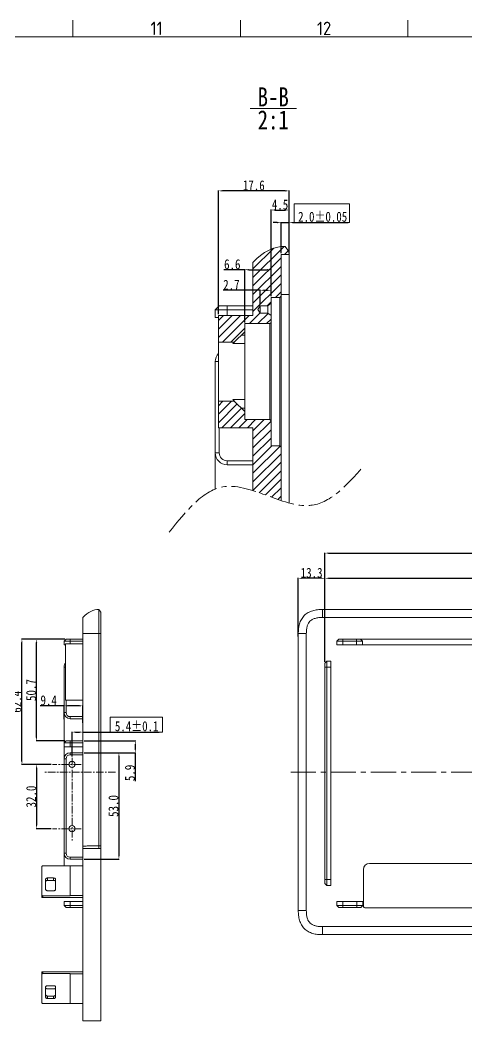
# Model space of a CAD drawing. Header units: inches. Extents: x 26991 to 28396, y -1342 to -349.
# Drawn here: x 27834.7 to 28057.5, y -873 to -374.4 of the extents above; entities that cross this region are included whole.
import ezdxf
from ezdxf.enums import TextEntityAlignment as Align

# ---------------------------------------------------------------- set-up
doc = ezdxf.new("R2010")
doc.units = ezdxf.units.IN
doc.header["$MEASUREMENT"] = 0
doc.linetypes.add('CENTER', pattern=[2, 1.25, -0.25, 0.25, -0.25])
doc.layers.get('0').update_dxf_attribs({"lineweight": 13})
doc.layers.add('DIM', color=1, linetype='Continuous', lineweight=5)
doc.layers.add('中心线', color=7, linetype='CENTER', lineweight=5)
doc.layers.add('图框', color=7, linetype='Continuous')
doc.layers.add('注释', color=5, linetype='Continuous')
doc.styles.add('ISO Proportional', font='isocp.shx')
doc.styles.get("Standard").update_dxf_attribs({"font": ''})
doc.styles.add('汉字专用', font='', dxfattribs={"width": 0.8})
doc.styles.get('Standard').set_extended_font_data('SimSun')
doc.styles.get('汉字专用').set_extended_font_data('SimSun')
doc.dimstyles.new('1', dxfattribs={"dimtxt": 5, "dimasz": 1.7, "dimexe": 0.2, "dimexo": 0.625, "dimgap": 0.2, "dimtad": 1, "dimdec": 1, "dimzin": 1, "dimdsep": 46, "dimtxsty": '汉字专用', "dimcen": 2.5, "dimclrd": 256, "dimclre": 256, "dimclrt": 256, "dimadec": 0, "dimazin": 0, "dimtfac": 1, "dimtdec": 1, "dimtmove": 0, "dimatfit": 3, "dimfxl": 0, "dimarcsym": 0})
doc.dimstyles.new('1比2', dxfattribs={"dimtxt": 5, "dimasz": 2, "dimexe": 0.2, "dimexo": 0.625, "dimgap": 0.2, "dimtad": 1, "dimdec": 1, "dimlfac": 0.5, "dimzin": 1, "dimdsep": 46, "dimtxsty": '汉字专用', "dimcen": 2.5, "dimclrd": 256, "dimclre": 256, "dimclrt": 256, "dimadec": 0, "dimazin": 0, "dimtfac": 1, "dimtdec": 1, "dimtmove": 0, "dimatfit": 3, "dimfxl": 0, "dimarcsym": 0})

# ---------------------------------------------------------------- blocks, each defined once
blk = doc.blocks.new('*D59')
at = {"layer": 'Defpoints', "color": 0}
for p in [(27850.93, -745.21), (27842.98, -777.21), (27850.93, -777.21)]:
    blk.add_point(p, dxfattribs=at)
at = {"layer": 'DIM', "lineweight": -2}
for p, q in [((27850.31, -745.21), (27842.78, -745.21)), ((27842.98, -746.91), (27842.98, -775.51)), ((27850.31, -777.21), (27842.78, -777.21))]:
    blk.add_line(p, q, dxfattribs=at)
at = {"layer": 'DIM'}
for points in [[(27843.27, -746.91), (27842.7, -746.91), (27842.98, -745.21)], [(27842.7, -775.51), (27843.27, -775.51), (27842.98, -777.21)]]:
    blk.add_solid(points, dxfattribs=at)
at = {"layer": 'DIM', "insert": (27840.28, -761.21), "char_height": 5, "attachment_point": 5, "rotation": 90, "style": '汉字专用'}
blk.add_mtext('32.0', dxfattribs=at)
blk = doc.blocks.new('*D60')
at = {"layer": 'Defpoints', "color": 0}
for p in [(27866.06, -739.41), (27866.06, -792.41), (27884, -792.41)]:
    blk.add_point(p, dxfattribs=at)
at = {"layer": 'DIM', "lineweight": -2}
for p, q in [((27866.69, -739.41), (27884.2, -739.41)), ((27884, -741.11), (27884, -790.71)), ((27866.69, -792.41), (27884.2, -792.41))]:
    blk.add_line(p, q, dxfattribs=at)
at = {"layer": 'DIM'}
for points in [[(27884.29, -741.11), (27883.72, -741.11), (27884, -739.41)], [(27883.72, -790.71), (27884.29, -790.71), (27884, -792.41)]]:
    blk.add_solid(points, dxfattribs=at)
at = {"layer": 'DIM', "insert": (27881.3, -765.91), "char_height": 5, "attachment_point": 5, "rotation": 90, "style": '汉字专用'}
blk.add_mtext('53.0', dxfattribs=at)
blk = doc.blocks.new('*D61')
at = {"layer": 'Defpoints', "color": 0}
for p in [(27866.06, -733.51), (27866.06, -739.41), (27892.19, -739.41)]:
    blk.add_point(p, dxfattribs=at)
at = {"layer": 'DIM', "lineweight": -2}
for p, q in [((27866.69, -733.51), (27892.39, -733.51)), ((27892.19, -735.21), (27892.19, -737.71)), ((27866.69, -739.41), (27892.39, -739.41)), ((27892.19, -739.41), (27892.19, -753.59))]:
    blk.add_line(p, q, dxfattribs=at)
at = {"layer": 'DIM'}
for points in [[(27892.47, -735.21), (27891.9, -735.21), (27892.19, -733.51)], [(27891.9, -737.71), (27892.47, -737.71), (27892.19, -739.41)]]:
    blk.add_solid(points, dxfattribs=at)
at = {"layer": 'DIM', "insert": (27889.49, -749.43), "char_height": 5, "attachment_point": 5, "rotation": 90, "style": '汉字专用'}
blk.add_mtext('5.9', dxfattribs=at)
blk = doc.blocks.new('*D62')
at = {"layer": 'Defpoints', "color": 0}
for p in [(27866.06, -729.11), (27866.06, -729.55), (27860.66, -741.89)]:
    blk.add_point(p, dxfattribs=at)
at = {"layer": 'DIM', "lineweight": -2}
for p, q in [((27860.66, -741.26), (27860.66, -728.91)), ((27862.36, -729.11), (27864.36, -729.11)), ((27866.06, -728.92), (27866.06, -728.91)), ((27866.06, -729.11), (27904.06, -729.11))]:
    blk.add_line(p, q, dxfattribs=at)
at = {"layer": 'DIM'}
for points in [[(27862.36, -728.82), (27862.36, -729.39), (27860.66, -729.11)], [(27864.36, -729.39), (27864.36, -728.82), (27866.06, -729.11)]]:
    blk.add_solid(points, dxfattribs=at)
at = {"layer": 'DIM', "insert": (27892.88, -726.21), "char_height": 5, "attachment_point": 5, "style": '汉字专用'}
blk.add_mtext('5.4%%P0.1', dxfattribs=at)
blk = doc.blocks.new('*D63')
at = {"layer": 'Defpoints', "color": 0}
for p in [(27856.66, -716.02), (27856.66, -723.31), (27866.06, -725.07)]:
    blk.add_point(p, dxfattribs=at)
at = {"layer": 'DIM', "lineweight": -2}
for p, q in [((27856.66, -716.02), (27844.73, -716.02)), ((27856.66, -722.69), (27856.66, -715.82)), ((27864.36, -716.02), (27858.36, -716.02)), ((27866.06, -724.45), (27866.06, -715.82))]:
    blk.add_line(p, q, dxfattribs=at)
at = {"layer": 'DIM'}
for points in [[(27858.36, -715.74), (27858.36, -716.31), (27856.66, -716.02)], [(27864.36, -716.31), (27864.36, -715.74), (27866.06, -716.02)]]:
    blk.add_solid(points, dxfattribs=at)
at = {"layer": 'DIM', "insert": (27848.99, -713.32), "char_height": 5, "attachment_point": 5, "style": '汉字专用'}
blk.add_mtext('9.4', dxfattribs=at)
blk = doc.blocks.new('*D64')
at = {"layer": 'Defpoints', "color": 0}
for p in [(27842.98, -682.81), (27857.66, -682.81), (27857.66, -733.51)]:
    blk.add_point(p, dxfattribs=at)
at = {"layer": 'DIM', "lineweight": -2}
for p, q in [((27857.04, -682.81), (27842.78, -682.81)), ((27842.98, -731.81), (27842.98, -684.51)), ((27857.04, -733.51), (27842.78, -733.51))]:
    blk.add_line(p, q, dxfattribs=at)
at = {"layer": 'DIM'}
for points in [[(27843.27, -684.51), (27842.7, -684.51), (27842.98, -682.81)], [(27842.7, -731.81), (27843.27, -731.81), (27842.98, -733.51)]]:
    blk.add_solid(points, dxfattribs=at)
at = {"layer": 'DIM', "insert": (27840.28, -708.16), "char_height": 5, "attachment_point": 5, "rotation": 90, "style": '汉字专用'}
blk.add_mtext('50.7', dxfattribs=at)
blk = doc.blocks.new('*D65')
at = {"layer": 'Defpoints', "color": 0}
for p in [(27835.65, -682.81), (27857.66, -682.81), (27850.93, -745.21)]:
    blk.add_point(p, dxfattribs=at)
at = {"layer": 'DIM', "lineweight": -2}
for p, q in [((27857.04, -682.81), (27835.45, -682.81)), ((27835.65, -743.51), (27835.65, -684.51)), ((27850.31, -745.21), (27835.45, -745.21))]:
    blk.add_line(p, q, dxfattribs=at)
at = {"layer": 'DIM'}
for points in [[(27835.93, -684.51), (27835.37, -684.51), (27835.65, -682.81)], [(27835.37, -743.51), (27835.93, -743.51), (27835.65, -745.21)]]:
    blk.add_solid(points, dxfattribs=at)
at = {"layer": 'DIM', "insert": (27832.95, -714.01), "char_height": 5, "attachment_point": 5, "rotation": 90, "style": '汉字专用'}
blk.add_mtext('62.4', dxfattribs=at)
blk = doc.blocks.new('*D81')
at = {"layer": 'Defpoints', "color": 0}
for p in [(28223.14, -639.93), (27986.74, -694.71), (28223.14, -740.41)]:
    blk.add_point(p, dxfattribs=at)
at = {"layer": 'DIM', "lineweight": -2}
for p, q in [((27986.74, -694.08), (27986.74, -639.73)), ((27988.44, -639.93), (28221.44, -639.93)), ((28223.14, -739.78), (28223.14, -639.73))]:
    blk.add_line(p, q, dxfattribs=at)
at = {"layer": 'DIM'}
for points in [[(27988.44, -639.64), (27988.44, -640.21), (27986.74, -639.93)], [(28221.44, -640.21), (28221.44, -639.64), (28223.14, -639.93)]]:
    blk.add_solid(points, dxfattribs=at)
at = {"layer": 'DIM', "insert": (28104.94, -637.03), "char_height": 5, "attachment_point": 5, "style": '汉字专用'}
blk.add_mtext('236.4%%P0.1', dxfattribs=at)
blk = doc.blocks.new('*D82')
at = {"layer": 'Defpoints', "color": 0}
for p in [(28181.14, -652.48), (27986.74, -694.71), (28181.14, -694.71)]:
    blk.add_point(p, dxfattribs=at)
at = {"layer": 'DIM', "lineweight": -2}
for p, q in [((27986.74, -694.08), (27986.74, -652.28)), ((27988.44, -652.48), (28179.44, -652.48)), ((28181.14, -694.08), (28181.14, -652.28))]:
    blk.add_line(p, q, dxfattribs=at)
at = {"layer": 'DIM'}
for points in [[(27988.44, -652.2), (27988.44, -652.76), (27986.74, -652.48)], [(28179.44, -652.76), (28179.44, -652.2), (28181.14, -652.48)]]:
    blk.add_solid(points, dxfattribs=at)
at = {"layer": 'DIM', "insert": (28083.94, -649.58), "char_height": 5, "attachment_point": 5, "style": '汉字专用'}
blk.add_mtext('194.4%%P0.1', dxfattribs=at)
blk = doc.blocks.new('*D91')
at = {"layer": 'Defpoints', "color": 0}
for p in [(27973.44, -652.49), (27973.44, -682.04), (27986.74, -694.71)]:
    blk.add_point(p, dxfattribs=at)
at = {"layer": 'DIM', "lineweight": -2}
for p, q in [((27973.44, -681.42), (27973.44, -652.29)), ((27985.04, -652.49), (27975.14, -652.49)), ((27986.74, -694.08), (27986.74, -652.29))]:
    blk.add_line(p, q, dxfattribs=at)
at = {"layer": 'DIM'}
for points in [[(27975.14, -652.21), (27975.14, -652.77), (27973.44, -652.49)], [(27985.04, -652.77), (27985.04, -652.21), (27986.74, -652.49)]]:
    blk.add_solid(points, dxfattribs=at)
at = {"layer": 'DIM', "insert": (27980.09, -649.79), "char_height": 5, "attachment_point": 5, "style": '汉字专用'}
blk.add_mtext('13.3', dxfattribs=at)
blk = doc.blocks.new('*D97')
at = {"layer": 'Defpoints', "color": 0}
for p in [(27968.84, -475.3), (27964.84, -491.13), (27968.84, -491.13)]:
    blk.add_point(p, dxfattribs=at)
at = {"layer": 'DIM', "lineweight": -2}
for p, q in [((27962.84, -475.3), (27960.84, -475.3)), ((27964.84, -490.51), (27964.84, -475.1)), ((27964.84, -475.3), (27968.84, -475.3)), ((27968.84, -490.51), (27968.84, -475.1)), ((27970.84, -475.3), (27998.33, -475.3))]:
    blk.add_line(p, q, dxfattribs=at)
at = {"layer": 'DIM'}
for points in [[(27962.84, -475.64), (27962.84, -474.97), (27964.84, -475.3)], [(27970.84, -474.97), (27970.84, -475.64), (27968.84, -475.3)]]:
    blk.add_solid(points, dxfattribs=at)
at = {"layer": 'DIM', "insert": (27985.58, -472.41), "char_height": 5, "attachment_point": 5, "style": '汉字专用'}
blk.add_mtext('2.0%%P0.05', dxfattribs=at)
blk = doc.blocks.new('*D98')
at = {"layer": 'Defpoints', "color": 0}
for p in [(27968.84, -469.02), (27968.84, -491.13), (27959.84, -512.53)]:
    blk.add_point(p, dxfattribs=at)
at = {"layer": 'DIM', "lineweight": -2}
for p, q in [((27959.84, -511.91), (27959.84, -468.82)), ((27961.84, -469.02), (27966.84, -469.02)), ((27968.84, -490.51), (27968.84, -468.82))]:
    blk.add_line(p, q, dxfattribs=at)
at = {"layer": 'DIM'}
for points in [[(27961.84, -468.69), (27961.84, -469.35), (27959.84, -469.02)], [(27966.84, -469.35), (27966.84, -468.69), (27968.84, -469.02)]]:
    blk.add_solid(points, dxfattribs=at)
at = {"layer": 'DIM', "insert": (27964.34, -466.32), "char_height": 5, "attachment_point": 5, "style": '汉字专用'}
blk.add_mtext('4.5', dxfattribs=at)
blk = doc.blocks.new('*D99')
at = {"layer": 'Defpoints', "color": 0}
for p in [(27933.64, -459.48), (27968.84, -491.13), (27933.64, -521.53)]:
    blk.add_point(p, dxfattribs=at)
at = {"layer": 'DIM', "lineweight": -2}
for p, q in [((27933.64, -520.91), (27933.64, -459.28)), ((27966.84, -459.48), (27935.64, -459.48)), ((27968.84, -490.51), (27968.84, -459.28))]:
    blk.add_line(p, q, dxfattribs=at)
at = {"layer": 'DIM'}
for points in [[(27935.64, -459.15), (27935.64, -459.82), (27933.64, -459.48)], [(27966.84, -459.82), (27966.84, -459.15), (27968.84, -459.48)]]:
    blk.add_solid(points, dxfattribs=at)
at = {"layer": 'DIM', "insert": (27951.24, -456.78), "char_height": 5, "attachment_point": 5, "style": '汉字专用'}
blk.add_mtext('17.6', dxfattribs=at)
blk = doc.blocks.new('*D100')
at = {"layer": 'Defpoints', "color": 0}
for p in [(27959.84, -509), (27959.84, -512.53), (27954.44, -516.68)]:
    blk.add_point(p, dxfattribs=at)
at = {"layer": 'DIM', "lineweight": -2}
for p, q in [((27954.44, -509), (27935.91, -509)), ((27954.44, -516.06), (27954.44, -508.8)), ((27956.44, -509), (27957.84, -509)), ((27959.84, -511.91), (27959.84, -508.8))]:
    blk.add_line(p, q, dxfattribs=at)
at = {"layer": 'DIM'}
for points in [[(27956.44, -508.67), (27956.44, -509.34), (27954.44, -509)], [(27957.84, -509.34), (27957.84, -508.67), (27959.84, -509)]]:
    blk.add_solid(points, dxfattribs=at)
at = {"layer": 'DIM', "insert": (27940.09, -506.3), "char_height": 5, "attachment_point": 5, "style": '汉字专用'}
blk.add_mtext('2.7', dxfattribs=at)
blk = doc.blocks.new('*D101')
at = {"layer": 'Defpoints', "color": 0}
for p in [(27959.84, -498.77), (27959.84, -512.53), (27946.74, -525.63)]:
    blk.add_point(p, dxfattribs=at)
at = {"layer": 'DIM', "lineweight": -2}
for p, q in [((27946.74, -525.01), (27946.74, -498.57)), ((27959.84, -511.91), (27959.84, -498.57)), ((27946.74, -498.77), (27936.32, -498.77)), ((27948.74, -498.77), (27957.84, -498.77))]:
    blk.add_line(p, q, dxfattribs=at)
at = {"layer": 'DIM'}
for points in [[(27948.74, -498.44), (27948.74, -499.1), (27946.74, -498.77)], [(27957.84, -499.1), (27957.84, -498.44), (27959.84, -498.77)]]:
    blk.add_solid(points, dxfattribs=at)
at = {"layer": 'DIM', "insert": (27940.53, -496.07), "char_height": 5, "attachment_point": 5, "style": '汉字专用'}
blk.add_mtext('6.6', dxfattribs=at)

msp = doc.modelspace()

# ---------------------------------------------------------------- linework, layer by layer
at = {"color": 2, "linetype": 'Continuous'}
for p, q in [((27950.84, -502.63), (27966.33, -487.14)), ((27950.84, -498.39), (27961.17, -488.06)), ((27950.84, -506.87), (27964.84, -492.87)), ((27966.58, -491.13), (27968.4, -489.31)), ((27950.84, -511.11), (27964.84, -497.11)), ((27950.84, -515.36), (27964.84, -501.36)), ((27950.84, -519.6), (27964.84, -505.6)), ((27962.14, -512.53), (27964.84, -509.84)), ((27957.99, -516.68), (27959.84, -514.84)), ((27933.64, -524.07), (27936.18, -521.53)), ((27933.64, -528.31), (27940.42, -521.53)), ((27933.64, -532.56), (27944.66, -521.53)), ((27935.6, -534.83), (27948.9, -521.53)), ((27949.04, -525.63), (27954.38, -520.29)), ((27953.29, -525.63), (27958.41, -520.51)), ((27957.53, -525.63), (27959.84, -523.32)), ((27939.84, -534.83), (27946.74, -527.94)), ((27933.64, -566.49), (27935.89, -564.23)), ((27933.64, -570.73), (27940.14, -564.23)), ((27933.64, -574.97), (27942.96, -565.65)), ((27935.32, -577.53), (27945.08, -567.77)), ((27939.56, -577.53), (27946.74, -570.36)), ((27943.8, -577.53), (27947.9, -573.43)), ((27948.04, -577.53), (27952.14, -573.43)), ((27950.84, -578.98), (27956.39, -573.43)), ((27950.84, -583.22), (27959.84, -574.22)), ((27950.84, -587.47), (27959.84, -578.47)), ((27950.84, -591.71), (27959.84, -582.71)), ((27950.84, -595.95), (27960.25, -586.53)), ((27950.84, -600.19), (27964.37, -586.66)), ((27950.84, -604.43), (27964.84, -590.43)), ((27950.84, -608.67), (27964.84, -594.67)), ((27953.91, -609.85), (27964.84, -598.92)), ((27957.03, -610.97), (27964.84, -603.16)), ((27960.13, -612.1), (27964.84, -607.4)), ((27963.26, -613.22), (27964.84, -611.64))]:
    msp.add_line(p, q, dxfattribs=at)
at = {"color": 7, "linetype": 'Continuous'}
for p, q in [((27968.72, -489.76), (27966.84, -487.13)), ((27964.84, -491.13), (27968.84, -491.13)), ((27964.84, -613.75), (27964.84, -491.13)), ((27968.84, -614.95), (27968.84, -490.14)), ((27950.84, -521.53), (27950.84, -495.13)), ((27959.84, -586.53), (27959.84, -512.53)), ((27959.84, -512.53), (27964.24, -512.53)), ((27964.24, -512.53), (27964.84, -511.93)), ((27964.24, -512.53), (27964.24, -586.53)), ((27968.84, -511.13), (27964.84, -511.13)), ((27934.04, -516.73), (27932.04, -518.73)), ((27934.04, -516.73), (27950.84, -516.73)), ((27938.04, -521.53), (27938.04, -516.73)), ((27953.33, -518.53), (27954.44, -516.68)), ((27953.33, -518.53), (27954.44, -520.38)), ((27954.44, -520.38), (27954.44, -516.68)), ((27954.44, -516.68), (27958.24, -516.68)), ((27958.24, -516.68), (27959.84, -515.48)), ((27958.24, -516.68), (27958.24, -520.38)), ((27932.04, -522.53), (27932.04, -518.73)), ((27932.04, -518.73), (27950.84, -518.73)), ((27933.64, -522.53), (27932.04, -522.53)), ((27933.64, -577.53), (27933.64, -521.53)), ((27950.84, -521.53), (27933.64, -521.53)), ((27954.44, -520.38), (27958.24, -520.38)), ((27958.24, -520.38), (27959.84, -521.58)), ((27946.74, -573.43), (27946.74, -525.63)), ((27946.74, -525.63), (27959.24, -525.63)), ((27959.24, -525.63), (27959.84, -525.03)), ((27959.24, -525.63), (27959.24, -573.43)), ((27946.74, -529.63), (27941.54, -534.83)), ((27945.08, -531.29), (27946.74, -531.29)), ((27933.64, -534.83), (27941.54, -534.83)), ((27941.41, -534.96), (27940.8, -535.57)), ((27940.8, -535.57), (27946.74, -535.57)), ((27932.04, -544.53), (27933.64, -544.53)), ((27932.04, -608.05), (27932.04, -544.53)), ((27933.64, -564.23), (27941.54, -564.23)), ((27941.41, -564.1), (27940.8, -563.49)), ((27946.74, -563.49), (27940.8, -563.49)), ((27946.74, -569.43), (27941.54, -564.23)), ((27946.74, -567.77), (27945.08, -567.77)), ((27950.84, -577.53), (27933.64, -577.53)), ((27934.04, -589.93), (27934.04, -577.53)), ((27946.74, -573.43), (27959.24, -573.43)), ((27950.84, -608.82), (27950.84, -577.53)), ((27959.24, -573.43), (27959.84, -574.03)), ((27959.84, -586.53), (27964.24, -586.53)), ((27964.24, -586.53), (27964.84, -587.13)), ((27932.04, -589.93), (27934.04, -589.93)), ((27938.04, -595.93), (27938.04, -593.93)), ((27950.84, -593.93), (27938.04, -593.93)), ((27950.84, -595.93), (27938.04, -595.93)), ((27874.06, -668.01), (27875, -669.32)), ((27985.44, -672.01), (27985.44, -668.01)), ((27985.44, -668.01), (28242.44, -668.01)), ((27866.06, -873.01), (27866.06, -672.01)), ((27875.06, -872.87), (27875.06, -669.51)), ((28242.44, -672.01), (27985.44, -672.01)), ((27857.66, -682.81), (27856.66, -683.81)), ((27857.66, -682.81), (27866.06, -682.81)), ((27859.66, -685.21), (27859.66, -682.81)), ((27875.06, -680.01), (27866.06, -680.01)), ((27874.06, -680.01), (27874.06, -785.82)), ((27875, -785.82), (27875, -680.01)), ((27973.44, -818.01), (27973.44, -680.01)), ((27977.44, -680.01), (27973.44, -680.01)), ((27977.44, -680.01), (27977.44, -818.01)), ((27992.64, -683.81), (27993.64, -682.81)), ((27993.64, -682.81), (28169.24, -682.81)), ((27995.64, -682.81), (27995.64, -685.71)), ((28002.44, -685.71), (28002.44, -682.81)), ((28004.44, -682.81), (28005.44, -683.81)), ((27856.66, -685.71), (27856.66, -683.81)), ((27856.66, -683.81), (27866.06, -683.81)), ((27857.46, -685.71), (27856.66, -685.71)), ((27857.46, -685.21), (27857.46, -713.21)), ((27866.06, -685.21), (27857.46, -685.21)), ((27992.64, -685.71), (27992.64, -683.81)), ((28005.44, -683.81), (27992.64, -683.81)), ((27992.64, -685.71), (28170.24, -685.71)), ((28005.44, -683.81), (28005.44, -685.71)), ((27856.66, -795.76), (27856.66, -696.71)), ((27856.66, -696.71), (27857.46, -696.71)), ((27986.74, -694.71), (27987.74, -693.71)), ((27986.74, -804.51), (27986.74, -694.71)), ((27986.74, -696.71), (27989.64, -696.71)), ((27987.74, -805.51), (27987.74, -693.71)), ((27989.64, -693.71), (27987.74, -693.71)), ((27989.64, -805.51), (27989.64, -693.71)), ((27866.06, -713.21), (27857.46, -713.21)), ((27857.66, -719.41), (27857.66, -713.21)), ((27856.66, -719.41), (27857.66, -719.41)), ((27859.66, -722.41), (27859.66, -721.41)), ((27866.06, -721.41), (27859.66, -721.41)), ((27866.06, -722.41), (27859.66, -722.41)), ((27857.66, -733.51), (27856.66, -734.51)), ((27856.66, -734.51), (27866.06, -734.51)), ((27856.66, -736.41), (27866.06, -736.41)), ((27857.66, -733.51), (27866.06, -733.51)), ((27859.66, -733.51), (27859.66, -736.41)), ((27857.66, -742.41), (27856.66, -742.41)), ((27857.66, -789.41), (27857.66, -742.41)), ((27859.66, -739.41), (27859.66, -740.41)), ((27859.66, -739.41), (27866.06, -739.41)), ((27859.66, -740.41), (27866.06, -740.41)), ((27866.06, -787.01), (27870.74, -787.01)), ((27870.74, -787.01), (27874.05, -787.01)), ((27874.92, -787.01), (27874.05, -787.01)), ((27874.06, -786.65), (27874.06, -785.81)), ((27874.06, -785.82), (27875, -785.82)), ((27874.92, -873.01), (27874.92, -787.01)), ((27875, -786.39), (27874.99, -786.71)), ((27875, -785.82), (27875.06, -785.82)), ((27875, -785.82), (27875, -786.39)), ((27856.66, -789.41), (27857.66, -789.41)), ((27866.06, -791.41), (27859.66, -791.41)), ((27859.66, -791.41), (27859.66, -792.41)), ((27866.06, -792.41), (27859.66, -792.41)), ((27845.56, -796.11), (27845.56, -811.45)), ((27846.06, -795.76), (27859.66, -795.76)), ((27859.66, -795.66), (27866.06, -795.66)), ((27859.66, -795.66), (27859.66, -810.61)), ((28005.94, -797.51), (28005.94, -815.71)), ((28091.94, -794.51), (28008.94, -794.51)), ((27847.46, -807.43), (27847.46, -802.48)), ((27848.46, -801.77), (27851.46, -801.77)), ((27848.46, -801.77), (27848.46, -802.96)), ((27851.46, -802.96), (27851.46, -801.77)), ((27852.46, -802.48), (27852.46, -807.43)), ((27986.74, -802.51), (27989.64, -802.51)), ((27848.46, -802.96), (27851.46, -802.96)), ((27986.74, -804.51), (27987.74, -805.51)), ((27989.64, -805.51), (27987.74, -805.51)), ((27845.56, -811.45), (27845.57, -811.49)), ((27866.06, -811.49), (27845.56, -811.49)), ((27846.06, -810.61), (27859.66, -810.61)), ((27846.06, -810.61), (27846.06, -811.49)), ((27851.46, -808.13), (27848.46, -808.13)), ((27866.06, -810.51), (27859.66, -810.51)), ((27866.06, -813.51), (27856.66, -813.51)), ((27856.66, -815.41), (27856.66, -813.51)), ((27866.06, -815.41), (27856.66, -815.41)), ((27857.66, -816.41), (27856.66, -815.41)), ((27866.06, -816.41), (27857.66, -816.41)), ((27859.66, -813.51), (27859.66, -816.41)), ((27992.64, -815.41), (27992.64, -813.51)), ((28005.64, -813.51), (27992.64, -813.51)), ((27993.64, -816.41), (27992.64, -815.41)), ((27992.64, -815.41), (28005.64, -815.41)), ((27993.64, -816.41), (28004.64, -816.41)), ((27995.64, -813.51), (27995.64, -816.41)), ((28002.64, -816.41), (28002.64, -813.51)), ((28005.64, -815.41), (28004.64, -816.41)), ((28005.64, -813.51), (28005.64, -815.41)), ((28006.94, -816.71), (28093.94, -816.71)), ((27977.44, -818.01), (27973.44, -818.01)), ((27985.44, -826.01), (27985.44, -830.01)), ((27985.44, -826.01), (28210.38, -826.01)), ((28210.24, -830.01), (27985.44, -830.01)), ((27866.06, -848.53), (27845.56, -848.53)), ((27845.56, -848.53), (27845.56, -848.57)), ((27845.56, -848.57), (27845.56, -863.91)), ((27846.06, -848.53), (27846.06, -849.41)), ((27846.06, -849.41), (27859.66, -849.41)), ((27859.66, -849.41), (27859.66, -864.36)), ((27859.66, -849.51), (27866.06, -849.51)), ((27847.46, -861.08), (27847.46, -856.13)), ((27848.46, -855.42), (27851.46, -855.42)), ((27848.46, -857.06), (27851.46, -857.06)), ((27852.46, -856.13), (27852.46, -861.08)), ((27851.46, -860.59), (27848.46, -860.59)), ((27848.46, -860.59), (27848.46, -861.78)), ((27851.46, -861.78), (27848.46, -861.78)), ((27851.46, -861.78), (27851.46, -860.59)), ((27846.06, -864.26), (27859.66, -864.26)), ((27866.06, -864.36), (27859.66, -864.36)), ((27866.06, -873.01), (27874.92, -873.01))]:
    msp.add_line(p, q, dxfattribs=at)
for centre in [(27860.66, -745.21), (27860.66, -777.21)]:
    msp.add_circle(centre, 1.5, dxfattribs=at)
for centre, radius, start, end in [((27968.18, -490.14), 0.657, 0.0348, 35.5377), ((27938.04, -544.53), 6, 137.8422, 180), ((27938.04, -589.93), 6, 180, 270), ((27938.04, -589.93), 4, 180, 270), ((27874.73, -669.51), 0.328, 0.0348, 35.5251), ((27859.66, -696.71), 3, 137.8422, 180), ((27859.66, -719.41), 3, 180, 270), ((27859.66, -719.41), 2, 180, 270), ((27859.66, -742.41), 3, 90, 180), ((27859.66, -742.41), 2, 90, 180), ((27874.08, -792.62), 5.61, 89.8214, 89.983), ((27859.66, -789.41), 3, 180, 270), ((27859.66, -789.41), 2, 180, 270), ((28008.94, -797.51), 3, 90, 180), ((28006.94, -815.71), 1, 180, 270)]:
    msp.add_arc(centre, radius, start, end, dxfattribs=at)
for points in [[(27966.84, -487.13), (27961.17, -487.13), (27955.84, -489.8), (27950.84, -495.13)], [(27866.06, -672.01), (27868.56, -669.34), (27871.23, -668.01), (27874.06, -668.01)]]:
    msp.add_open_spline(points, degree=3, dxfattribs=at)
for points, knots in [([(27874.06, -680.01), (27874.06, -679.2), (27874.06, -677.59), (27874.07, -675.24), (27874.07, -673.36), (27874.06, -671.96), (27874.06, -671.05), (27874.06, -670.25), (27874.06, -669.59), (27874.06, -669.06), (27874.06, -668.66), (27874.06, -668.39), (27874.06, -668.24), (27874.06, -668.15), (27874.06, -668.09), (27874.06, -668.04), (27874.06, -668.03), (27874.06, -668.01), (27874.06, -668.01)], [0, 0, 0, 0, 0.202408, 0.401055, 0.588271, 0.673499, 0.750238, 0.816564, 0.871652, 0.915546, 0.948905, 0.9728, 0.981608, 0.98853, 0.993709, 0.99727, 0.999332, 1, 1, 1, 1]), ([(27985.44, -668.01), (27984.63, -668.01), (27983, -668.09), (27980.61, -668.56), (27978.33, -669.47), (27976.35, -670.92), (27975.13, -672.58), (27974.43, -674.04), (27974.03, -675.19), (27973.79, -676.18), (27973.65, -676.98), (27973.57, -677.58), (27973.52, -678.08), (27973.49, -678.49), (27973.47, -678.79), (27973.45, -679.1), (27973.45, -679.35), (27973.44, -679.55), (27973.44, -679.68), (27973.44, -679.78), (27973.44, -679.86), (27973.44, -679.92), (27973.44, -679.97), (27973.43, -680), (27973.44, -680.01)], [0, 0, 0, 0, 0.125106, 0.250161, 0.375115, 0.499922, 0.624695, 0.687231, 0.74977, 0.812315, 0.843595, 0.874875, 0.906156, 0.921796, 0.937437, 0.953078, 0.968718, 0.976539, 0.984359, 0.988269, 0.992179, 0.996088, 0.998046, 1, 1, 1, 1]), ([(27875, -669.32), (27875, -669.25), (27875, -669.54), (27875, -669.66), (27875, -669.84), (27875, -670.04), (27874.99, -670.2), (27874.99, -670.28)], [0, 0, 0, 0, 0.216566, 0.34891, 0.526922, 0.745526, 1, 1, 1, 1]), ([(27874.99, -670.28), (27874.99, -670.39), (27875.01, -670.62), (27875.02, -671), (27875.01, -671.43), (27875, -671.81), (27874.99, -672.15), (27875, -672.43), (27875.01, -672.72), (27875, -673.12), (27875, -673.65), (27875, -674.53), (27875, -675.68), (27875, -677.59), (27875, -679.04), (27875, -680.01)], [0, 0, 0, 0, 0.033772, 0.073288, 0.116934, 0.164961, 0.191528, 0.220696, 0.250813, 0.281266, 0.344855, 0.412315, 0.553613, 0.700447, 1, 1, 1, 1]), ([(27977.44, -680.01), (27977.44, -679.31), (27977.51, -678.02), (27977.85, -676.29), (27978.4, -674.92), (27979.14, -673.88), (27980.15, -673.08), (27981.51, -672.49), (27983.32, -672.09), (27984.68, -672.01), (27985.44, -672.01)], [0, 0, 0, 0, 0.159239, 0.292858, 0.400899, 0.491737, 0.58126, 0.689513, 0.828064, 1, 1, 1, 1]), ([(27874.06, -785.81), (27873.3, -785.81), (27871.83, -785.81), (27869.72, -785.81), (27867.81, -785.84), (27866.62, -785.91), (27866.06, -785.95)], [0, 0, 0, 0, 0.284677, 0.551483, 0.789993, 1, 1, 1, 1]), ([(27874.12, -787.01), (27874.13, -787.01), (27874.15, -787.01), (27874.13, -787), (27874.12, -787), (27874.1, -786.99), (27874.09, -786.98), (27874.07, -786.95), (27874.06, -786.89), (27874.06, -786.79), (27874.06, -786.7), (27874.06, -786.65)], [0, 0, 0, 0, 0.044896, 0.064484, 0.106643, 0.151085, 0.195765, 0.243643, 0.355306, 0.648699, 1, 1, 1, 1]), ([(27874.99, -786.71), (27874.99, -786.78), (27874.98, -786.87), (27874.95, -786.97), (27874.93, -787), (27874.93, -787.01), (27874.92, -787.01)], [0, 0, 0, 0, 0.660947, 0.873087, 0.941632, 1, 1, 1, 1]), ([(27875.06, -787.15), (27875.06, -787.12), (27875.04, -787.03), (27874.96, -787.01), (27874.92, -787.01)], [0, 0, 0, 0, 0.499722, 1, 1, 1, 1]), ([(27845.56, -796.11), (27845.56, -796.06), (27845.59, -795.96), (27845.71, -795.85), (27845.87, -795.77), (27846, -795.76), (27846.06, -795.76)], [0, 0, 0, 0, 0.209301, 0.444592, 0.712325, 1, 1, 1, 1]), ([(27848.46, -801.77), (27848.33, -801.77), (27848.08, -801.8), (27847.76, -801.95), (27847.52, -802.18), (27847.46, -802.38), (27847.46, -802.48)], [0, 0, 0, 0, 0.287995, 0.555342, 0.790512, 1, 1, 1, 1]), ([(27852.46, -802.48), (27852.46, -802.38), (27852.4, -802.18), (27852.17, -801.95), (27851.84, -801.8), (27851.59, -801.77), (27851.46, -801.77)], [0, 0, 0, 0, 0.209488, 0.444658, 0.712005, 1, 1, 1, 1]), ([(27847.46, -803.67), (27847.46, -803.57), (27847.52, -803.37), (27847.76, -803.14), (27848.08, -803), (27848.33, -802.96), (27848.46, -802.96)], [0, 0, 0, 0, 0.209488, 0.444658, 0.712005, 1, 1, 1, 1]), ([(27847.46, -807.43), (27847.46, -807.52), (27847.52, -807.72), (27847.76, -807.95), (27848.08, -808.1), (27848.33, -808.13), (27848.46, -808.13)], [0, 0, 0, 0, 0.209488, 0.444658, 0.712005, 1, 1, 1, 1]), ([(27851.46, -802.96), (27851.59, -802.96), (27851.84, -803), (27852.17, -803.14), (27852.4, -803.37), (27852.46, -803.57), (27852.46, -803.67)], [0, 0, 0, 0, 0.287995, 0.555342, 0.790512, 1, 1, 1, 1]), ([(27851.46, -808.13), (27851.59, -808.13), (27851.84, -808.1), (27852.17, -807.95), (27852.4, -807.72), (27852.46, -807.52), (27852.46, -807.43)], [0, 0, 0, 0, 0.287995, 0.555342, 0.790512, 1, 1, 1, 1]), ([(27846.06, -810.61), (27846, -810.61), (27845.87, -810.59), (27845.71, -810.52), (27845.59, -810.4), (27845.56, -810.3), (27845.56, -810.25)], [0, 0, 0, 0, 0.287674, 0.555404, 0.790698, 1, 1, 1, 1]), ([(27985.44, -830.01), (27984.63, -830.01), (27983, -829.93), (27980.6, -829.47), (27978.33, -828.56), (27976.35, -827.1), (27974.89, -825.11), (27973.99, -822.84), (27973.52, -820.44), (27973.44, -818.82), (27973.44, -818.01)], [0, 0, 0, 0, 0.125124, 0.250194, 0.375158, 0.499997, 0.624831, 0.749804, 0.874877, 1, 1, 1, 1]), ([(27985.44, -826.01), (27984.74, -826.01), (27983.45, -825.94), (27981.72, -825.6), (27980.35, -825.05), (27979.31, -824.3), (27978.51, -823.3), (27977.92, -821.93), (27977.52, -820.13), (27977.44, -818.76), (27977.44, -818.01)], [0, 0, 0, 0, 0.15924, 0.29286, 0.400902, 0.49174, 0.581262, 0.689514, 0.828065, 1, 1, 1, 1]), ([(27845.56, -849.76), (27845.56, -849.72), (27845.59, -849.62), (27845.71, -849.5), (27845.87, -849.43), (27846, -849.41), (27846.06, -849.41)], [0, 0, 0, 0, 0.209301, 0.444592, 0.712325, 1, 1, 1, 1]), ([(27848.46, -855.42), (27848.33, -855.42), (27848.08, -855.45), (27847.76, -855.6), (27847.52, -855.83), (27847.46, -856.03), (27847.46, -856.13)], [0, 0, 0, 0, 0.287995, 0.555342, 0.790512, 1, 1, 1, 1]), ([(27847.46, -856.35), (27847.46, -856.44), (27847.52, -856.64), (27847.67, -856.79), (27847.75, -856.85)], [0, 0, 0, 0, 0.471122, 1, 1, 1, 1]), ([(27847.75, -856.85), (27847.8, -856.88), (27848.02, -857.01), (27848.27, -857.06), (27848.46, -857.06)], [0, 0, 0, 0, 0.235523, 1, 1, 1, 1]), ([(27852.46, -856.13), (27852.46, -856.03), (27852.4, -855.83), (27852.17, -855.6), (27851.84, -855.45), (27851.59, -855.42), (27851.46, -855.42)], [0, 0, 0, 0, 0.209488, 0.444658, 0.712005, 1, 1, 1, 1]), ([(27851.46, -857.06), (27851.59, -857.06), (27851.84, -857.02), (27852.17, -856.87), (27852.4, -856.64), (27852.46, -856.44), (27852.46, -856.35)], [0, 0, 0, 0, 0.287995, 0.555342, 0.790512, 1, 1, 1, 1]), ([(27848.46, -860.59), (27848.33, -860.59), (27848.08, -860.56), (27847.76, -860.41), (27847.52, -860.18), (27847.46, -859.98), (27847.46, -859.88)], [0, 0, 0, 0, 0.287995, 0.555342, 0.790512, 1, 1, 1, 1]), ([(27847.46, -861.08), (27847.46, -861.17), (27847.52, -861.37), (27847.76, -861.6), (27848.08, -861.75), (27848.33, -861.78), (27848.46, -861.78)], [0, 0, 0, 0, 0.209488, 0.444658, 0.712005, 1, 1, 1, 1]), ([(27852.46, -859.88), (27852.46, -859.98), (27852.4, -860.18), (27852.17, -860.41), (27851.84, -860.56), (27851.59, -860.59), (27851.46, -860.59)], [0, 0, 0, 0, 0.209488, 0.444658, 0.712005, 1, 1, 1, 1]), ([(27851.46, -861.78), (27851.59, -861.78), (27851.84, -861.75), (27852.17, -861.6), (27852.4, -861.37), (27852.46, -861.17), (27852.46, -861.08)], [0, 0, 0, 0, 0.287995, 0.555342, 0.790512, 1, 1, 1, 1]), ([(27846.06, -864.26), (27846, -864.26), (27845.87, -864.24), (27845.71, -864.17), (27845.59, -864.05), (27845.56, -863.95), (27845.56, -863.91)], [0, 0, 0, 0, 0.287674, 0.555404, 0.790698, 1, 1, 1, 1]), ([(27875.06, -872.87), (27875.06, -872.9), (27875.04, -872.99), (27874.96, -873.01), (27874.92, -873.01)], [0, 0, 0, 0, 0.499745, 1, 1, 1, 1])]:
    msp.add_open_spline(points, degree=3, knots=knots, dxfattribs=at)
at = {"layer": 'DIM'}
msp.add_line((27949.36, -418.44), (27972.61, -418.44), dxfattribs=at)
for points in [[(27971.39, -475.3), (27998.88, -475.3), (27998.88, -465.91), (27971.39, -465.91)], [(27879.64, -729.11), (27905.75, -729.11), (27905.75, -721.7), (27879.64, -721.7)]]:
    msp.add_lwpolyline(points, close=True, dxfattribs=at)
at = {"layer": '中心线', "color": 2, "ltscale": 3}
for p, q in [((27860.66, -741.89), (27860.66, -783.38)), ((27865.14, -745.21), (27850.93, -745.21)), ((27882.34, -749.01), (27846.64, -749.01)), ((27865.14, -777.21), (27850.93, -777.21))]:
    msp.add_line(p, q, dxfattribs=at)
at = {"layer": '中心线', "color": 2, "ltscale": 10}
msp.add_line((28262.18, -749.01), (27967.42, -749.01), dxfattribs=at)
msp.add_spline([(27909.1, -629.53), (27936.89, -606.8), (27980.39, -616.05), (28005.56, -597.14)], degree=3, dxfattribs=at)
at = {"layer": '图框', "color": 7, "lineweight": 9}
for p, q in [((27861.02, -382.73), (27861.02, -374.38)), ((27944.54, -382.73), (27944.54, -374.38)), ((28028.06, -382.73), (28028.06, -374.38)), ((28362.15, -382.73), (27024.14, -382.73))]:
    msp.add_line(p, q, dxfattribs=at)

# ---------------------------------------------------------------- texts
at = {"layer": '图框', "color": 7, "lineweight": 9, "style": 'ISO Proportional'}
for s, p in [('11', (27902.78, -378.55)), ('12', (27986.3, -378.55))]:
    msp.add_text(s, height=6.682, dxfattribs=at).set_placement(p, align=Align.MIDDLE)
at = {"layer": '注释', "color": 3, "linetype": 'Continuous', "char_height": 9.525, "width": 166.0938, "attachment_point": 2, "line_spacing_factor": 0.9}
for s, insert in [('{\\W0.8;\\C1;B-B}', (27960.94, -407.9)), ('{\\W0.8;\\C1;2:1}', (27960.94, -419.35))]:
    msp.add_mtext(s, dxfattribs=dict(at, insert=insert))

# ---------------------------------------------------------------- dimensions: what is measured, and where the dimension line sits
at = {"layer": 'DIM'}
for base, p1, p2, dimstyle, picture, middle in [((27933.64, -459.48), (27968.84, -491.13), (27933.64, -521.53), '1比2', '*D99', (27951.24, -456.78)), ((27968.84, -469.02), (27959.84, -512.53), (27968.84, -491.13), '1比2', '*D98', (27964.34, -466.32)), ((27973.44, -652.49), (27986.74, -694.71), (27973.44, -682.04), '1', '*D91', (27980.09, -649.79))]:
    dim = msp.add_linear_dim(base=base, p1=p1, p2=p2, dimstyle=dimstyle, dxfattribs=at)
    dim.commit()
    dim.dimension.update_dxf_attribs({"geometry": picture, "text_midpoint": middle})
for base, p1, p2, text, dimstyle, picture, middle in [((27968.84, -475.3), (27964.84, -491.13), (27968.84, -491.13), '<>%%P0.05', '1比2', '*D97', (27985.58, -472.41)), ((28223.14, -639.93), (27986.74, -694.71), (28223.14, -740.41), '<>%%P0.1', '1', '*D81', (28104.94, -637.03)), ((28181.14, -652.48), (27986.74, -694.71), (28181.14, -694.71), '<>%%P0.1', '1', '*D82', (28083.94, -649.58))]:
    dim = msp.add_linear_dim(base=base, p1=p1, p2=p2, text=text, dimstyle=dimstyle, dxfattribs=at)
    dim.commit()
    dim.dimension.update_dxf_attribs({"geometry": picture, "text_midpoint": middle})
for base, p1, p2, dimstyle, picture, middle in [((27959.8373934, -498.7688404), (27946.7373934, -525.63243588), (27959.8373934, -512.53243588), '1比2', '*D101', (27940.52622021, -498.7688404)), ((27959.84, -509), (27954.44, -516.68), (27959.84, -512.53), '1比2', '*D100', (27940.09, -509)), ((27856.66, -716.02), (27866.06, -725.07), (27856.66, -723.31), '1', '*D63', (27848.99, -716.02))]:
    dim = msp.add_linear_dim(base=base, p1=p1, p2=p2, dimstyle=dimstyle, dxfattribs=at)
    dim.commit()
    dim.dimension.update_dxf_attribs({"geometry": picture, "text_midpoint": middle, "dimtype": 160})
for base, p1, p2, picture, middle in [((27835.65, -682.81), (27850.93, -745.21), (27857.66, -682.81), '*D65', (27832.95, -714.01)), ((27842.98, -682.81), (27857.66, -733.51), (27857.66, -682.81), '*D64', (27840.28, -708.16)), ((27884, -792.41), (27866.06, -739.41), (27866.06, -792.41), '*D60', (27881.3, -765.91)), ((27842.98, -777.21), (27850.93, -745.21), (27850.93, -777.21), '*D59', (27840.28, -761.21))]:
    dim = msp.add_linear_dim(base=base, p1=p1, p2=p2, angle=90, dimstyle='1', dxfattribs=at)
    dim.commit()
    dim.dimension.update_dxf_attribs({"geometry": picture, "text_midpoint": middle})
dim = msp.add_linear_dim(base=(27866.06, -729.11), p1=(27860.66, -741.89), p2=(27866.06, -729.55), text='<>%%P0.1', dimstyle='1', dxfattribs=at)
dim.commit()
dim.dimension.update_dxf_attribs({"geometry": '*D62', "text_midpoint": (27892.88, -729.11), "dimtype": 160})
dim = msp.add_linear_dim(base=(27892.19, -739.41), p1=(27866.06, -733.51), p2=(27866.06, -739.41), angle=90, dimstyle='1', dxfattribs=at)
dim.commit()
dim.dimension.update_dxf_attribs({"geometry": '*D61', "text_midpoint": (27892.19, -749.43), "dimtype": 160})

doc.saveas('drawing.dxf')
